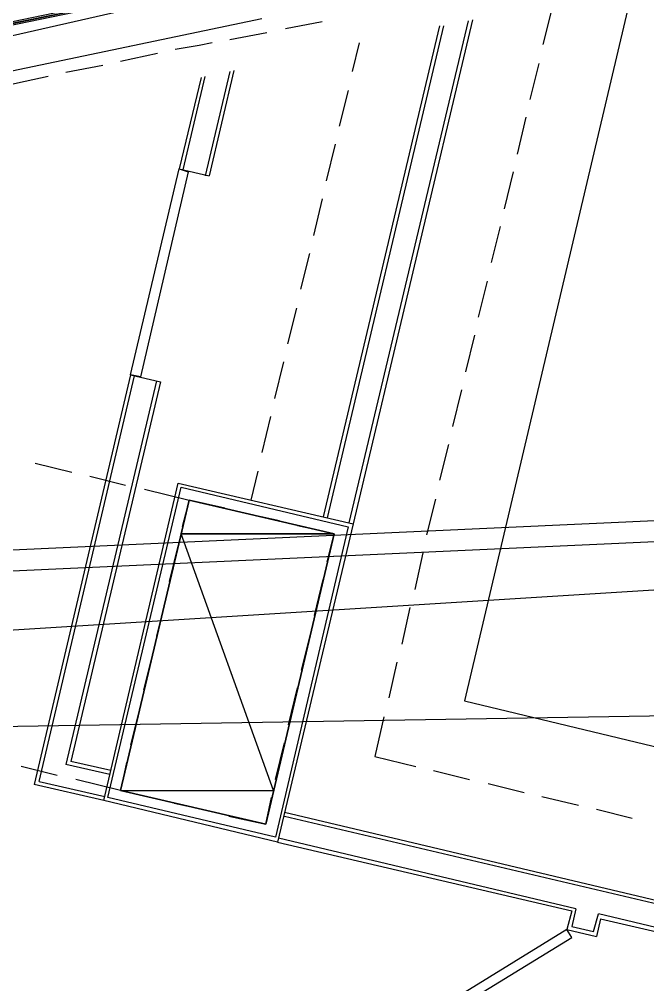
# Model space of a CAD drawing. Header units: feet. Extents: x -84 to 198, y -22 to 181.
# Drawn here: x 64.37 to 72.81, y 138.67 to 151.61 of the extents above; entities that cross this region are included whole.
import ezdxf

# ---------------------------------------------------------------- set-up
doc = ezdxf.new("R2010")
doc.units = ezdxf.units.FT
for name, color, linetype in [('A-AREA-UNIDAD', 30, 'CONTINUOUS'), ('A-LINEA', 7, 'CONTINUOUS'), ('A-MURO-CONCRETO', 8, 'CONTINUOUS')]:
    doc.layers.add(name, color=color, linetype=linetype)

msp = doc.modelspace()

# ---------------------------------------------------------------- linework, layer by layer
at = {"layer": 'A-AREA-UNIDAD'}
msp.add_lwpolyline([(86.112, 153.9733), (76.032, 153.3689), (67.2, 152.0533), (60.16, 150.4533), (60.08, 150.2578), (59.44, 150.2578), (56.48, 149.4222)], dxfattribs=at)
at = {"layer": 'A-LINEA'}
for p, q in [((72.6, 152.0044), (70.3467, 142.4711)), ((71.5333, 151.8044), (71.4, 151.2711)), ((67.6267, 151.6178), (64, 150.8578)), ((68.8, 144.8578), (70.4, 151.5911)), ((70.4533, 151.6044), (68.8533, 144.8444)), ((68.44, 151.5778), (67.9467, 151.4844)), ((70.0133, 151.5244), (68.4533, 144.9378)), ((70.0667, 151.5244), (68.5067, 144.9244)), ((67.6933, 151.4311), (67.2, 151.3378)), ((68.9333, 151.2978), (68.84, 150.9111)), ((66.2267, 151.1511), (65.7333, 151.0444)), ((65.4933, 150.9911), (65, 150.8978)), ((71.3467, 151.0178), (71.2267, 150.5378)), ((66.8133, 150.8311), (66.52, 149.6044)), ((66.5733, 149.5911), (66.8667, 150.8444)), ((67.2, 150.9111), (66.8667, 149.5111)), ((67.2533, 150.9244), (66.92, 149.5111)), ((68.7867, 150.6578), (68.6667, 150.1778)), ((71.1733, 150.2978), (71.0533, 149.8044)), ((68.6133, 149.9378), (68.4933, 149.4444)), ((66.52, 149.6044), (66.92, 149.5111)), ((71, 149.5644), (70.88, 149.0711)), ((68.44, 149.2044), (68.32, 148.7111)), ((70.8267, 148.8311), (70.7067, 148.3511)), ((68.2667, 148.4711), (68.1467, 147.9911)), ((70.6533, 148.0978), (70.5333, 147.6178)), ((137.3218, 147.95), (37.3544, 141.7506)), ((137.2414, 147.8002), (39.8639, 143.3866)), ((68.0933, 147.7378), (67.9733, 147.2578)), ((137.0738, 147.512), (40.0569, 143.1148)), ((70.48, 147.3778), (70.36, 146.8844)), ((67.92, 147.0178), (67.8, 146.5244)), ((65.8667, 146.8444), (64.5733, 141.3511)), ((64.64, 141.3911), (65.92, 146.8311)), ((65.8667, 146.8444), (66.2667, 146.7511)), ((66.2133, 146.7644), (65, 141.6178)), ((66.2667, 146.7511), (65.0667, 141.6578)), ((70.3067, 146.6444), (70.1867, 146.1511)), ((67.7467, 146.2844), (67.6267, 145.8044)), ((70.1333, 145.9111), (70.0133, 145.4311)), ((64.5867, 145.6578), (65.08, 145.5378)), ((67.5733, 145.5511), (67.48, 145.1644)), ((65.32, 145.4844), (65.8, 145.3644)), ((66.0533, 145.3111), (66.6533, 145.1644)), ((69.96, 145.1778), (69.84, 144.6978)), ((67.8667, 144.8844), (67.3733, 144.9911)), ((67.8667, 144.8844), (67.3733, 144.9911)), ((68.6, 144.7111), (68.1067, 144.8178)), ((68.6, 144.7111), (68.1067, 144.8178)), ((68.5067, 144.3378), (68.6, 144.7111)), ((68.5067, 144.3378), (68.6, 144.7111)), ((66.5067, 144.5644), (66.3867, 144.0711)), ((66.5067, 144.5644), (66.3867, 144.0711)), ((69.7867, 144.4578), (69.68, 143.9644)), ((68.3333, 143.6178), (68.4533, 144.0978)), ((68.3333, 143.6178), (68.4533, 144.0978)), ((66.3333, 143.8311), (66.2133, 143.3378)), ((66.3333, 143.8311), (66.2133, 143.3378)), ((69.6133, 143.7244), (69.5067, 143.2311)), ((68.16, 142.8844), (68.28, 143.3644)), ((68.16, 142.8844), (68.28, 143.3644)), ((134.895, 143.2722), (37.2384, 141.6899)), ((66.16, 143.0978), (66.04, 142.6178)), ((66.16, 143.0978), (66.04, 142.6178)), ((69.44, 142.9911), (69.3333, 142.5111)), ((67.9867, 142.1511), (68.1067, 142.6444)), ((67.9867, 142.1511), (68.1067, 142.6444)), ((70.3467, 142.4711), (75.08, 141.3378)), ((65.9867, 142.3644), (65.8667, 141.8844)), ((65.9867, 142.3644), (65.8667, 141.8844)), ((69.2667, 142.2578), (69.1467, 141.7244)), ((67.8133, 141.4178), (67.9333, 141.9111)), ((67.8133, 141.4178), (67.9333, 141.9111)), ((65.6, 141.5378), (65.0667, 141.6578)), ((69.1467, 141.7244), (69.6933, 141.5911)), ((64.88, 141.4711), (64.4, 141.5911)), ((65.5867, 141.4844), (65, 141.6178)), ((69.9333, 141.5378), (70.4133, 141.4178)), ((64.64, 141.3911), (65.52, 141.1911)), ((65.7333, 141.2711), (65.1333, 141.4178)), ((70.6667, 141.3644), (71.1467, 141.2444)), ((65.5067, 141.1378), (64.5733, 141.3511)), ((71.3867, 141.1911), (71.88, 141.0711)), ((66.4533, 141.0978), (66.9467, 140.9911)), ((66.4533, 141.0978), (66.9467, 140.9911)), ((67.9333, 140.9778), (74.6267, 139.3911)), ((72.12, 141.0178), (72.6, 140.8978)), ((67.9333, 140.9244), (74.56, 139.3644)), ((71.84, 139.6844), (67.8533, 140.6311)), ((67.84, 140.5778), (71.7867, 139.6578)), ((71.84, 139.6844), (71.7867, 139.4444)), ((71.7867, 139.6578), (71.72, 139.4044)), ((72.08, 139.3778), (72.1467, 139.6178)), ((72.1733, 139.5511), (72.12, 139.3111)), ((74.4933, 139.0578), (72.1467, 139.6178)), ((72.1733, 139.5511), (74.5333, 139.0044)), ((71.7867, 139.4444), (72.08, 139.3778)), ((71.72, 139.4044), (72.12, 139.3111))]:
    msp.add_line(p, q, dxfattribs=at)
for points in [[(67.6133, 152.2711), (63.76, 151.4711), (63.76, 151.4578), (67.6267, 152.2444), (67.6267, 152.2578), (67.6133, 152.2711)], [(67.6267, 152.2444), (63.76, 151.4444), (63.76, 151.4311), (67.6267, 152.2311), (67.6267, 152.2444)], [(66.96, 151.2978), (66.7867, 151.2578), (66.4667, 151.2044)], [(64.76, 150.8444), (64.4533, 150.7778), (64.2667, 150.7378)], [(65.8667, 146.8444), (66.52, 149.6044), (66.64, 149.5644), (66, 146.8178), (65.8667, 146.8444)], [(66.5067, 145.3911), (68.8533, 144.8444), (67.84, 140.5778), (65.5067, 141.1378), (66.5067, 145.3911)], [(66.5467, 145.3378), (68.7867, 144.8044), (67.8133, 140.6444), (65.56, 141.1778), (66.5467, 145.3378)], [(67.68, 140.8178), (65.7333, 141.2711), (66.6533, 145.1644), (68.6, 144.7111), (67.68, 140.8178), (68.6, 144.7111), (66.6533, 145.1644), (65.7333, 141.2711), (67.68, 140.8178)], [(67.1333, 145.0578), (66.6533, 145.1644), (66.56, 144.8044)], [(67.1333, 145.0578), (66.6533, 145.1644), (66.56, 144.8044)], [(65.8133, 141.6444), (65.7333, 141.2711), (66.2133, 141.1644)], [(65.8133, 141.6444), (65.7333, 141.2711), (66.2133, 141.1644)], [(67.1867, 140.9244), (67.68, 140.8178), (67.76, 141.1778)], [(67.1867, 140.9244), (67.68, 140.8178), (67.76, 141.1778)], [(71.72, 139.4044), (69.32, 137.9244), (69.3733, 137.8178), (71.7867, 139.2978), (71.72, 139.4044)]]:
    msp.add_lwpolyline(points, dxfattribs=at)
at = {"layer": 'A-MURO-CONCRETO'}
for points in [[(66.6533, 145.1644), (68.6, 144.7111), (66.5467, 144.7111), (66.6533, 145.1644), (66.6533, 145.1644)], [(66.5467, 144.7111), (65.7333, 141.2711), (67.7867, 141.2711), (66.5467, 144.7111)], [(66.5467, 144.7111), (68.6, 144.7111), (67.7867, 141.2711), (66.5467, 144.7111), (66.5467, 144.7111)], [(65.7333, 141.2711), (67.7867, 141.2711), (67.68, 140.8178), (65.7333, 141.2711), (65.7333, 141.2711)]]:
    msp.add_lwpolyline(points, dxfattribs=at)

doc.saveas('drawing.dxf')
